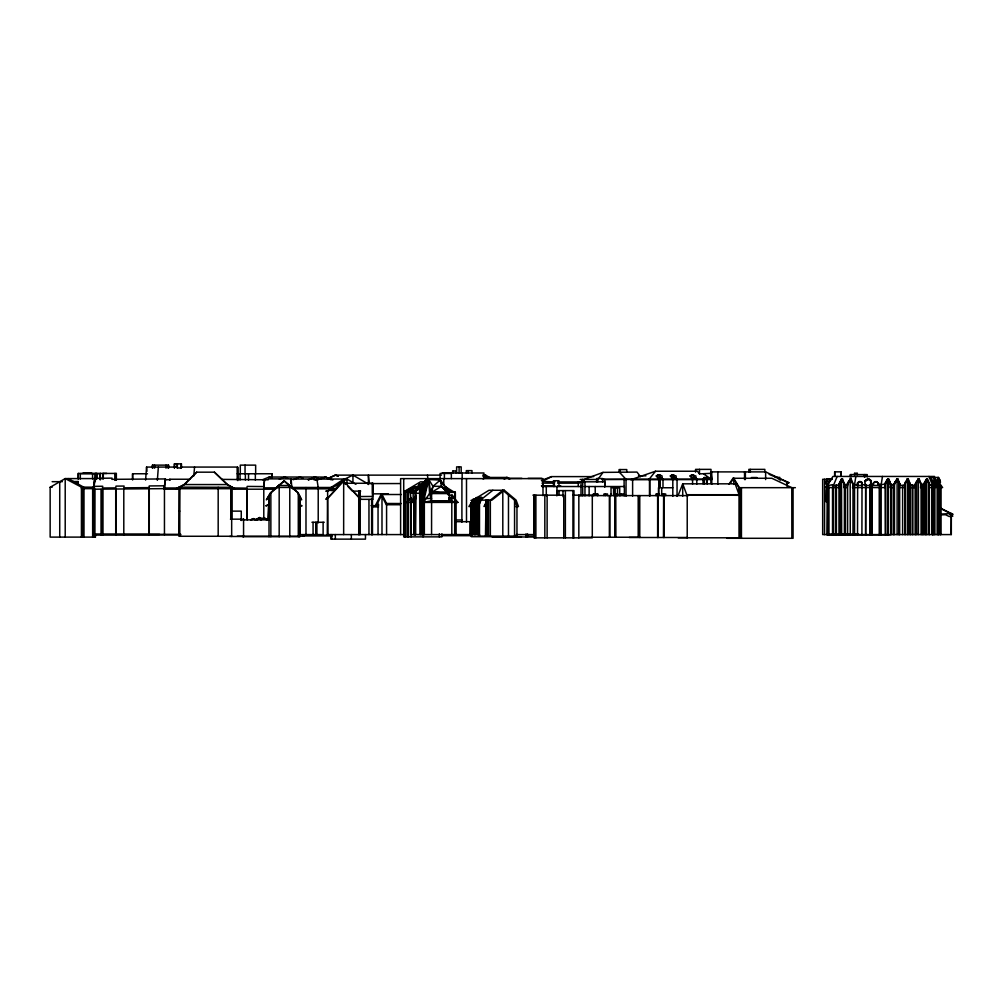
<?xml version="1.0" encoding="UTF-8"?>
<svg xmlns="http://www.w3.org/2000/svg" width="1003" height="1003" viewBox="0 0 1003 1003"><rect width="100%" height="100%" fill="white"/><g stroke="black" fill="none" stroke-linecap="round" stroke-linejoin="round"><path stroke-width="1.5" d="M407.494 492.172L408.785 492.185L424.269 481.829L420.508 481.829L403.72 491.834L407.494 492.172L407.494 536.868L407.494 492.172L416.659 486.706L408.246 491.094L408.246 492.185M415.317 534.586L415.317 493.263L419.58 484.136L424.194 493.263L423.416 502.403L431.603 500.785L449.319 500.785L457.832 502.403L452.102 495.118L448.416 495.269M421.122 534.586L421.122 493.263L422.551 493.263M455.299 500.209L455.299 492.398L445.595 490.442L441.508 486.317L440.279 480.073L426.488 479.384L419.643 487.445M456.628 472.99L456.628 466.871L461.179 466.871L461.179 472.99M459.098 472.99L459.098 466.871M474.707 534.586L474.707 500.459L474.356 499.481L472.902 499.456L472.551 534.586M485.49 536.166L485.979 500.121L485.979 536.166M582.317 482.518L582.317 479.459L582.317 482.28M619.077 472.488L619.077 469.567L626.775 469.567L626.775 472.25M662.983 487.195L662.983 479.171L662.093 478.017L657.868 478.017L659.974 478.017L659.974 475.033L657.667 475.033L656.275 475.974L659.046 479.547M372.614 493.489L372.777 483.27L344.806 483.27M237.322 480.073L237.548 467.072L180.615 467.072M831.813 478.995L827.199 478.995L825.845 483.985L828.478 483.985L825.845 487.571M825.845 501.713L826.472 489.314L826.861 501.713M145.598 480.073L146.563 467.072L177.531 467.072M157.346 480.349L158.361 467.072M181.179 467.072L181.104 467.962L177.243 467.962L177.406 463.862M290.807 482.957L291.121 478.87L268.353 478.87L268.202 479.798L221.676 479.384M193.792 475.974L194.557 467.072M264.504 479.798L263.676 489.201L264.491 480.023M95.461 533.985L95.461 537.106L50.15 537.106L50.15 487.27L65.208 478.581L94.671 478.581L93.843 488.649L81.431 488.649M94.934 481.453L94.671 478.581L93.843 487.195L81.431 487.145L65.208 478.581L65.208 537.106M93.931 488.085L93.818 489.201L164.041 488.649L165.445 478.932L111.86 479.334L112.073 478.13L95.072 478.343L93.931 488.085L94.746 486.342L102.72 486.254L102.507 488.01L115.721 487.897L116.022 486.116L124.096 486.054L123.795 487.834L148.883 487.621L149.271 485.941L164.454 485.803L164.454 534.837M481.139 500.121L478.067 506.565L476.362 506.565L479.296 500.121L481.741 497.4L479.848 497.4L474.143 500.459M431.566 534.586L431.603 493.576L432.983 486.317L428.657 479.384L421.21 488.524L428.657 479.384L430.626 491.997L423.416 502.403L421.31 501.362L419.944 502.403L457.832 502.403L455.299 501.099M165.445 480.562L165.445 478.932L164.291 489.201L179.612 489.201M470.959 504.007L471.084 503.08L472.551 503.218M169.82 479.233L169.82 480.136L169.82 479.233L189.63 479.233M935.323 482.744L934.821 477.741L930.445 477.741L935.323 487.571L928.941 487.571L929.518 483.985L927.599 478.995L926.571 478.995L923.587 483.985L923.587 487.571L920.553 487.571L921.13 483.985L919.212 478.995L918.184 478.995L915.212 483.985L919.212 478.995M933.994 477.466L938.52 477.466L939.021 482.468L936.112 482.468L939.021 487.571L936.777 487.571L934.031 482.744M934.144 477.741L933.429 482.744L933.429 534.586M937.88 477.466L937.166 482.468L937.166 534.586M880.722 487.571L882.477 476.45M854.067 487.571L855.847 476.45M839.11 483.985L841.517 478.995L842.545 478.995L839.11 483.985L838.546 487.571L825.682 487.571L832.941 476.45L934.595 476.45M842.545 478.995L844.463 483.985L843.887 487.571L847.184 487.571L847.761 483.985L850.268 478.995L851.196 478.995L853.114 483.985L852.537 487.571L884.659 487.571C885.285 483.559 887.981 473.303 890.564 484.06L890.564 534.586M860.311 481.578L862.066 482.782L861.64 485.49L857.402 485.49L857.828 482.782L859.972 481.578M867.495 479.296L865.05 481.064L864.862 485.49L870.642 485.49L871.168 481.064L868.999 479.296M873.437 485.49C871.895 480.675 879.869 480.487 877.675 485.49L873.437 485.49L873.437 482.782L875.393 481.578M877.675 485.49L878.114 482.782L876.346 481.578M899.666 534.586L899.666 483.985L897.108 478.995L894.475 483.985L893.936 487.571L890 487.571L890.564 484.06L888.658 478.995L887.63 478.995L884.659 483.985L888.658 478.995M897.936 478.995L893.936 483.985L896.908 478.995L897.936 478.995L899.854 483.985L899.277 487.571L904.292 487.571L904.856 483.985L908.292 478.995L907.264 478.995L904.856 483.985M908.292 478.995L910.21 483.985L909.633 487.571L915.212 487.571L915.777 483.985L918.409 478.995L921.105 483.985L921.105 534.586M865.589 534.8L865.689 484.236L865.689 534.8M871.87 534.8L871.971 484.148L871.971 534.8M932.376 484.737L932.376 534.586L932.276 485.226L933.429 484.236M423.416 502.403L428.657 479.384L421.11 489.138M421.31 501.362L424.194 494.943L428.657 479.384L421.335 489.075M827.5 534.875L828.027 478.995M477.817 534.586L477.817 500.459L477.466 499.494L476.011 499.469L475.66 534.586M838.972 534.875L838.972 483.985L841.655 478.995L844.388 483.985L844.388 534.875M678.178 495.332L682.717 483.822L735.161 483.822L739.098 494.717L686.729 494.717L682.717 483.822L682.717 496.159M827.199 478.995L825.883 481.904M832.565 487.571L837.154 476.45M432.983 486.317L441.508 486.317L446.348 491.708L448.491 490.517L440.279 480.073L432.983 486.317L430.626 491.997L447.752 491.997L449.319 493.576L449.319 500.785L452.102 495.118L453.381 497.513M414.778 502.403L415.154 501.575M470.959 506.565L472.701 502.904M476.061 500.459L473.165 506.565L474.143 506.565L475.886 502.904M477.365 506.565L480.424 500.121L492.862 490.266M487.195 500.121L484.123 506.565L487.119 501.324M423.467 493.263L423.391 490.204L428.657 479.384L429.61 493.576L431.603 500.785L457.832 502.403M386.581 534.586L386.581 503.481L381.993 494.517L378.043 502.252L378.043 534.586M401.401 494.517L381.052 494.517L375.799 504.735L378.683 504.735M865.313 480.6L866.09 480.6L864.862 481.565M924.001 534.586L924.001 483.985L926.772 478.995L929.342 483.985L929.342 534.586M420.633 487.859L422.953 486.204L426.488 479.384L420.056 487.207M853.001 534.875L853.001 483.985L850.268 478.995L847.184 483.985L851.196 478.995M904.781 534.586L904.781 483.985L907.452 478.995L910.11 483.985M279.661 484.574L270.296 492.949L266.384 499.87L270.898 492.949L279.173 485.477L289.779 485.552L298.317 492.949L287.986 484.436M269.017 536.705L269.017 496.197L270.86 492.949L270.86 536.705M423.203 484.625L426.488 479.384L420.107 487.207L419.58 484.136L415.041 493.263L424.194 493.263M827.901 485.189L826.359 487.571L828.089 485.101M421.448 490.743L428.657 479.384L423.868 493.777L424.194 494.943M739.387 495.357L739.387 487.684L733.795 478.268L730.41 483.07M826.171 487.571L827.713 485.189M421.799 489.853L428.657 479.384L421.924 488.988M828.165 483.985L831.487 478.995M728.968 484.148L733.017 478.268L771.846 478.268L791.868 487.684M857.402 485.49L857.402 482.782L859.358 481.578M640.478 476.726L637.005 472.074L603.004 472.388L597.913 479.459L580.185 479.459M415.643 496.397L411.268 502.403L410.352 492.786L417.499 488.687M415.844 496.347L411.268 502.403L415.041 500.961L415.317 502.403L406.917 502.403L410.841 497.801M893.234 534.586L893.234 484.813L894.475 484.173M415.718 495.996L411.268 502.403L415.881 497.112M648.891 479.547L655.523 471.234L697.398 471.234L699.467 473.905L711.002 473.328L711.854 479.547L630.711 479.735L655.523 471.234M420.019 487.42L426.488 479.384L421.21 486.204L422.953 486.204M406.917 502.403L410.716 498.127L406.917 502.403L410.352 499.206L413.173 499.206L413.173 492.786L418.301 489.514M476.099 500.121L478.556 497.4L470.959 500.459L479.258 500.459M327.994 497.062L325.9 499.331L328.081 497.2M334.275 490.279L342.662 481.227L343.678 481.227L360.804 499.331M334.638 489.903L342.675 481.227L345.671 484.411M336.532 488.674L326.1 491.131L336.532 488.674L326.639 499.331L343.678 481.227L343.653 534.586M196.651 472.175L184.101 484.562L176.152 488.699L234.94 488.699L227.531 484.562L214.416 472.175L196.651 472.175L184.439 484.562L176.704 488.699M291.973 487.433L284.275 480.826L277.029 487.433L332.871 487.496L346.975 479.045L355.94 484.324M415.718 492.786L410.352 492.786L414.828 491.997L418.013 489.1M276.439 487.433L284.275 480.826M431.566 498.403L422.551 498.591M476.362 500.459L479.848 497.4M473.165 500.459L476.889 497.4M515.479 506.565L518.488 506.565L516.094 500.121L504.359 490.266L491.909 500.121L478.067 500.121M477.817 503.506L478.782 503.569L478.782 536.166L516.959 536.166L516.959 506.565L514.564 500.121L502.804 490.266L490.342 500.121L490.342 536.166M455.299 499.644L455.299 492.398L447.188 492.398L447.752 491.997L441.508 486.317L429.61 493.576L449.319 493.576L448.128 494.203L445.595 490.442M672.812 496.372L672.812 479.171L670.343 475.974L671.722 475.033L676.147 475.974L676.147 479.547M692.571 484.136L692.571 479.171L690.089 475.974L691.481 475.033L695.906 475.974L695.906 479.547M329.059 488.837L343.879 479.045M479.534 498.767L481.741 497.4M256.643 519.867L259.376 517.611L262.122 519.153L259.739 517.611L257.081 519.867M910.31 534.586L910.31 485.276L912.228 484.737L912.868 485.602L915.689 484.599M256.643 519.153L259.376 517.611L261.959 519.153M482.97 478.882L485.577 477.453L507.242 477.453L509.925 478.882M503.932 478.882L506.553 477.453L509.261 478.895M504.622 478.882L507.242 477.453M868.485 479.296L866.04 479.848M231.668 536.266L179.161 536.266L179.399 487.007L179.399 536.266M482.995 476.5L485.602 475.134L490.893 478.143M542.723 481.177L551.587 476.613L593.688 476.613M268.34 504.672L265.782 505.938L269.13 504.597M251.001 519.867L253.822 518.639L255.765 519.867M251.001 519.579L253.822 518.639M343.54 479.672L352.943 475.134L368.264 484.035M327.442 478.882L335.491 475.134L338.287 476.061M328.194 478.306L335.278 475.134L441.47 475.134M656.275 475.974L659.974 475.033L662.093 475.974L662.093 479.547M670.343 475.974L674.041 475.033L674.041 478.017L671.922 478.017L676.147 478.017L677.05 479.171L677.05 496.372M690.089 475.974L693.788 475.033L693.788 478.017L691.669 478.017L695.906 478.017L697.098 479.547M899.666 485.151L902.6 485.477L904.781 484.512M308.385 479.948L315.067 477.039L325.762 477.127L332.808 479.998M262.498 479.735L269.168 477.039L315.067 477.039L317.851 478.18M279.336 479.183L284.714 477.039L287.61 478.205M308.385 479.722L315.067 477.039M293.202 479.722L299.922 477.027L302.831 478.205M541.419 480.462L551.587 476.613M603.004 472.388L584.047 479.459L584.047 482.518M827.45 484.85L827.475 485.615L832.891 484.662L832.528 485.64L833.418 485.791L838.972 484.863M359.074 497.638L359.149 534.586M317.249 479.885L325.762 477.127L330.902 479.722M315.807 480.136L325.762 477.127M327.605 490.843L327.981 534.586M787.117 481.992L787.117 486.668M879.242 534.8L879.242 483.947L881.173 484.737L885.248 483.96M414.126 497.714L416.107 498.604M940.638 508.208L952.775 514.238L949.904 514.577L952.85 516.081L949.227 516.507L945.478 514.715L941.654 514.852M447.188 492.398L453.419 491.708L455.299 492.398M844.388 484.462L845.454 484.938L845.454 534.875M940.902 514.063L951.32 513.561L951.32 534.586L822.673 534.586L822.673 479.296L832.302 479.296M711.754 478.832L706.802 478.744L706.802 483.396M50.15 487.27L52.156 487.245M845.454 484.938L847.623 484.863M853.001 484.7L857.527 484.662L857.653 483.872L857.527 534.8M887.63 478.995L890 484.06L893.234 484.813M179.161 487.132L231.668 487.32L231.668 536.48M327.505 497.814L327.291 534.586L405.087 534.586M633.394 479.221L602.026 479.421L633.169 479.459M704.545 483.935L704.244 479.183L632.617 479.095L632.617 496.046M707.178 483.91L707.178 477.541L703.868 477.541L703.868 478.544L704.482 479.334L707.178 479.296L706.664 477.541M448.692 498.403L454.685 498.391L454.685 534.586M775.206 477.428L779.77 477.39L780.146 480.424M165.57 479.71L169.758 479.697M288.877 485.979L291.697 485.966M400.373 483.559L369.28 483.596L368.389 475.134L368.389 484.524M263.789 487.872L277.154 487.834M152.506 465.129L152.506 468.2L152.443 465.129L168.604 465.129L168.604 468.012M786.39 482.744L788.885 482.744L765.628 471.899L710.713 471.899L710.713 479.597M83.124 472.965L91.361 472.965M442.11 472.99L483.922 472.99L483.922 478.619M451.35 473.454L440.091 473.454L440.091 478.619M98.745 473.667L80.315 473.667L80.315 479.008M132.622 473.767L132.622 479.986L132.534 473.767L147.479 473.767M237.235 473.767L272.189 473.767L272.189 477.566M482.706 475.134L485.602 475.134L485.602 478.243M638.497 475.823L645.945 475.823M751.423 477.541L756.977 477.541M508.22 478.343L521.886 478.343M528.054 478.343L541.708 478.343M99.648 478.619L101.942 478.619M866.981 479.384L869.501 479.384M866.492 479.572L867.445 479.572M868.009 479.296L869.965 479.572M869.012 479.572L870.366 479.848M865.639 480.186L866.492 480.186M869.463 479.848L870.717 480.186M939.322 480.374L940.162 480.374L940.475 482.468M869.864 480.186L870.98 480.6M935.623 480.663L936.463 480.663L936.777 482.744L932.577 482.744M865.05 481.064L865.752 481.064M870.203 480.6L871.168 481.064M52.143 481.678L62.336 481.678M858.693 481.716L860.95 481.716M870.466 481.064L871.268 481.565M874.729 481.716L876.986 481.716M839.636 481.904L842.758 481.904L844.463 483.985M848.287 481.904L851.409 481.904L853.114 483.985M859.684 481.578L861.238 481.854M895.027 481.904L898.149 481.904L899.854 483.985M905.383 481.904L908.505 481.904L910.21 483.985M916.303 481.904L919.425 481.904L921.13 483.985M924.691 481.904L927.813 481.904L929.518 483.985M860.662 481.854L861.502 482.029M860.95 482.029L861.727 482.255M861.213 482.255L861.916 482.506M861.439 482.506L862.066 482.782M77.946 484.01L78.284 481.528L73.219 481.528L77.946 484.01L77.946 481.528M184.101 484.562L227.531 484.562M541.432 485.828L554.784 485.828M557.756 485.828L560.727 485.828M541.833 486.53L582.906 486.53M584.962 486.53L624.38 486.53L624.38 495.858M231.217 519.366L231.217 486.856L231.668 487.32M939.786 487.571L942.607 487.571L938.156 481.39M672.812 487.759L658.482 487.759L658.482 495.607M795.379 487.684L738.998 487.684L733.017 478.268M164.454 487.997L180.64 487.985M292.851 488.837L330.639 488.837L332.871 487.496L332.871 490.58M230.903 489.201L275.587 489.201M504.359 490.266L489 490.266L472.977 500.121L468.877 506.565L471.799 506.565M360.666 491.131L352.379 491.131L348.054 486.631M412.546 491.997L414.828 491.997M372.865 493.84L388.286 493.84M659.535 493.965L655.987 493.965L655.987 495.607M532.944 495.181L563.749 495.181L563.749 537.846M572.788 495.181L592.297 495.181L592.297 537.846L534.022 537.846L534.022 495.181M739.575 495.332L686.729 494.717M578.969 495.607L688.547 495.607M360.227 496.535L372.477 496.435L372.226 483.27M400.398 504.735L386.305 504.735L381.052 494.517M371.085 505.65L378.57 505.65M372.351 506.891L378.57 506.891M179.036 511.129L179.725 511.129M231.129 511.129L241.259 511.129L241.259 520.519M230.452 519.165L243.641 519.165M257.081 519.153L266.622 519.153L266.622 519.867M252.932 518.639L255.765 519.579M240.67 519.867L269.017 519.867M455.186 519.968L462.132 519.968M455.262 521.673L469.88 521.673L469.88 534.887L450.736 534.887M311.946 522.287L324.232 522.287M95.197 534.323L180.741 534.323M827.688 534.185L858.593 534.185M94.696 534.423L159.653 534.423M298.907 534.586L323.116 534.586L323.116 522.287M479.61 534.586L410.891 534.586L410.891 501.976M516.257 534.586L533.985 534.586M93.931 534.837L180.741 534.975M827.212 534.875L889.573 534.8M313.4 535.188L332.194 535.188M441.821 535.69L471.673 535.69M302.994 535.941L332.118 535.941M237.297 536.179L304.059 536.179M528.155 536.279L534.398 536.279M229.687 536.48L243.566 536.48M242.576 536.705L299.985 536.705L299.985 496.472L299.458 536.705M521.447 536.693L471.26 536.693L471.31 503.142M492.185 536.994L534.298 536.994M580.449 537.232L639.764 537.232M629.182 537.495L687.218 537.495M678.178 537.796L739.575 537.796M727.112 538.298L793.072 538.298L793.072 487.684M778.228 478.92L779.958 478.92M554.872 481.929L542.209 481.427M557.931 481.929L579.32 481.941M542.021 483.133L554.433 483.145M557.543 483.145L579.258 483.158M386.581 503.481L401.225 503.531M268.541 504.885L267.926 519.805M231.166 487.947L246.826 488.135L247.202 486.417L263.789 486.568L263.789 518.288M885.749 481.904L888.871 481.954M934.896 484.261L937.166 484.299M478.782 503.569L479.497 503.581M865.589 484.8L861.916 484.712L862.016 483.897L861.916 534.8M938.632 484.324L940.413 485.063L940.413 534.586M871.87 484.7L869.789 484.637L869.789 534.8M921.105 484.136L924.001 485.026M475.66 503.393L474.707 503.33L474.707 500.459M929.342 485.026L932.276 485.226M415.568 491.006L411.067 490.655L408.509 492.185L408.509 536.868M408.785 492.185L413.374 492.536M432.306 491.997L449.319 493.576M951.32 513.523L951.145 534.586M269.017 496.197L268.553 519.805M950.882 513.762L952.775 514.238M691.481 475.033L694.327 475.974M671.722 475.033L674.568 475.974M657.667 475.033L660.513 475.974M335.278 475.134L338.061 476.061M269.168 477.039L272.051 478.218M769.113 474.306L788.885 482.744M299.27 504.597L302.041 505.938L298.806 504.685M940.15 508.295L949.54 513.072M266.622 519.153L263.852 517.611L261.081 519.867M68.279 478.581L83.75 487.207L83.75 537.106M234.363 488.699L227.179 484.562L214.416 472.175M262.397 519.153L259.739 517.611L257.257 519.867M448.491 490.517L444.793 487.295L446.31 487.295L448.491 490.517L441.508 486.317L443.276 488.524M826.535 487.571L827.6 488.21M703.592 473.905L711.854 479.547M283.887 480.826L290.306 486.493M352.918 491.131L360.666 499.331M619.553 472.388L626.035 479.346L626.035 496.234M930.445 477.741L932.238 480.236M441.057 482.894L440.279 480.073L443.288 484.888M938.294 483.734L940.475 487.571M938.52 477.466L940.162 480.374M934.821 477.741L936.463 480.663M297.715 492.949L301.652 499.87L298.292 492.949L298.292 536.705M447.325 489.502L446.31 487.295L453.419 491.708L446.348 491.708L447.752 491.997L448.128 494.203M926.571 478.995L927.813 481.904M918.184 478.995L919.425 481.904M907.264 478.995L908.505 481.904M896.908 478.995L898.149 481.904M851.409 481.904L850.168 478.995L850.268 534.875M842.758 481.904L841.517 478.995L841.655 534.875M928.954 476.45L933.542 487.571M423.191 493.263L419.58 484.136L419.944 534.586M440.279 480.073L441.37 482.982M448.717 498.027L449.319 500.785M421.31 493.263L419.58 484.136L423.868 493.777L423.391 490.204M314.014 479.045L314.14 479.885L317.011 479.898L318.415 488.837M95.072 478.343L95.398 481.139M427.466 475.134L427.905 479.321M146.563 467.072L146.927 471.41M291.835 487.746L291.121 478.87L291.121 483.546M290.945 483.296L290.644 479.045L346.975 479.045L346.975 483.734M237.811 480.613L237.548 467.072L237.611 479.547M360.14 491.131L360.278 499.331L373.028 499.331L372.777 483.27M940.902 486.731L940.902 534.586M939.961 484.361L939.961 534.586M938.632 534.586L938.394 480.926L938.394 534.586M937.88 482.092L937.88 534.586M934.896 482.744L934.896 534.586M934.144 482.355L934.144 534.586M932.815 486.43L932.815 534.586M932.527 487.27L932.527 534.586M929.117 483.396L929.117 534.586M926.772 478.995L926.772 534.586M925.97 480.537L925.97 534.586M925.468 481.164L925.468 534.586M922.936 484.963L922.936 534.586M922.121 484.173L922.121 534.586M918.409 478.995L918.409 534.586M916.729 482.18L916.729 534.586M915.689 483.985L915.689 534.586M915.2 484.875L915.2 534.586M912.868 485.602L912.868 534.586M912.228 484.737L912.228 534.586M910.022 483.772L910.11 534.586M908.166 480.299L908.166 534.586M907.452 478.995L907.452 534.586M905.358 482.957L905.358 534.586M902.6 485.477L902.6 534.586M899.152 483.032L899.152 534.586M898.838 482.18L898.838 534.586M897.108 478.995L897.108 534.586M894.475 483.985L894.475 534.586M893.736 484.161L893.736 534.586M891.216 484.863L891.216 534.586M890.789 484.085L890.789 534.586M888.094 480.926L888.094 534.586M887.881 478.995L887.881 534.586M885.825 482.807L885.825 534.586M885.11 483.91L885.248 534.586M881.173 484.737L881.173 534.8M879.97 484.625L879.97 534.8M870.642 481.565L870.642 485.49M869.902 487.082L869.902 534.8M867.231 476.939L867.231 474.582L850.168 474.582L850.168 476.939M865.062 474.582L865.062 476.939M864.335 474.582L864.335 476.939M861.64 482.782L861.64 485.49M857.339 474.582L857.339 473.303L854.493 473.303L854.493 474.582M857.063 473.303L857.063 474.582M854.782 473.303L854.782 474.582M854.543 484.65L854.543 534.875M851.221 474.582L851.221 476.939M847.623 483.985L847.623 534.875M845.253 484.424L845.253 534.875M841.241 476.325L841.241 471.849L834.621 471.849L834.621 476.325M841.191 481.164L841.191 534.875M841.091 471.849L841.091 476.325M840.175 481.553L840.175 534.875M839.887 482.28L839.887 534.875M836.414 485.026L836.414 534.875M835.524 485.352L835.524 534.875M834.772 471.849L834.772 476.325M833.343 485.678L833.418 534.875M832.891 487.709L832.891 534.875M832.528 487.182L832.528 534.875M828.741 486.543L828.741 534.875M828.478 486.906L828.478 534.875M827.951 483.847L827.901 534.875M827.638 483.822L827.625 534.875M827.212 483.835L827.249 534.875M824.579 479.296L824.554 534.586M791.781 487.684L791.856 538.298M765.628 471.899L765.628 479.597M764.85 471.899L764.85 469.366L748.852 469.366L748.852 471.899M750.307 469.366L750.307 471.899M745.379 471.899L745.379 479.597M744.539 471.899L744.539 479.597M741.443 487.684L741.443 538.298M740.891 487.684L740.891 538.298M740.302 487.684L740.302 538.298M739.988 487.684L739.988 538.298M739.575 487.684L739.575 538.298M739.198 487.684L739.198 538.298M733.795 478.268L733.795 484.424M717.872 471.899L717.872 484.223M711.754 471.899L711.791 484.223M710.851 483.509L711.002 469.366L695.568 469.366L695.568 472.137M704.482 477.541L704.482 479.334M704.244 479.183L704.244 483.797M703.015 479.171L703.015 483.785M699.467 469.366L699.467 473.905M696.797 479.171L696.797 484.136M691.669 475.974L691.681 479.547M687.218 495.332L687.218 537.796M671.922 475.974L671.922 479.547M665.679 495.607L665.679 493.965L662.732 493.965L662.732 495.607M664.187 495.607L664.187 537.495M663.622 493.965L663.485 537.495M661.704 487.759L661.704 495.607M660.237 479.547L660.237 487.195M658.758 479.171L658.758 494.567M658.118 495.607L658.118 537.495M657.855 475.974L657.868 479.547M657.629 495.607L657.629 537.495M657.278 493.965L657.278 495.607M649.844 479.158L649.844 496.096M649.48 478.82L649.48 495.858M639.764 495.607L639.764 537.495M639.024 495.607L639.024 537.232M638.196 495.607L638.196 537.232M624.104 479.309L624.104 486.982M623.214 495.607L623.214 493.965L619.829 493.965L619.829 495.607M620.719 493.965L620.719 495.607M620.28 469.567L620.28 472.375M619.691 495.607L619.691 487.759L611.028 487.759L611.028 495.607M617.773 495.607L617.773 493.965L614.701 493.965L614.701 495.607M617.509 495.607L617.509 487.308L614.149 487.759M615.817 537.232L615.704 493.965M615.315 495.607L615.315 537.232M614.927 487.308L615.077 537.232M614.5 487.759L614.5 495.607M613.573 487.759L613.573 495.607M610.752 493.965L610.752 495.607M609.899 495.607L609.899 537.232M609.36 495.607L609.36 537.232M607.492 495.607L607.492 493.965L603.956 493.965L603.956 495.607M605.423 493.965L605.423 495.607M604.859 486.53L604.859 481.829L578.267 481.829L578.267 486.53M604.759 479.396L604.759 487.069M602.64 481.829L602.64 478.531L596.609 478.531L596.609 481.829M597.826 478.531L597.826 481.829M597.938 495.607L597.938 493.965L593.237 493.965L593.237 495.607M597.337 493.965L597.337 495.607M595.218 486.53L595.218 494.303M593.839 493.965L593.839 495.607M589.125 486.53L589.125 495.858M584.962 481.829L584.962 495.858M582.705 481.829L582.705 495.833M581 481.829L581 495.858M578.831 495.181L578.831 537.846M573.979 495.181L573.979 490.605L557.442 490.605L557.442 495.181M573.816 495.181L573.816 537.846M572.939 490.605L572.939 537.846M565.366 490.605L565.366 537.846M562.971 490.605L562.971 496.698M558.959 486.53L558.959 480.725L553.443 480.725L553.443 486.53M559.072 490.605L559.072 495.181M556.966 486.53L556.841 495.858M554.32 480.725L554.32 486.53M547.124 495.181L547.124 537.846M546.284 486.53L546.284 495.858M544.83 495.181L544.83 537.846M542.987 495.72L542.987 478.619L400.611 478.619L400.611 534.586M542.661 483.471L542.661 486.568M535.89 495.181L535.89 537.846M534.373 495.181L534.373 537.846M527.565 533.897L527.565 536.994M526.036 533.897L526.036 536.994M514.564 500.121L514.564 536.166M508.471 495.006L508.471 536.166M502.804 490.266L502.804 536.166M488.586 500.121L488.586 536.166M487.521 500.121L487.521 536.166M479.497 500.121L479.497 536.166M477.466 499.494L477.466 534.586M476.011 499.469L476.011 534.586M474.356 499.481L474.356 534.586M472.902 499.456L472.902 534.586M471.974 472.99L471.974 470.633L466.307 470.633L466.307 472.99M471.084 503.08L470.959 534.586M468.276 470.633L468.276 472.99M466.495 478.619L466.495 522.149M462.17 472.99L462.17 479.146M461.907 478.619L461.907 522.149M456.102 501.036L456.102 534.887M455.889 472.99L455.889 470.946L452.654 470.946L452.654 472.99M455.099 492.398L455.099 500.209M453.356 470.946L453.356 472.99M451.814 498.403L451.814 534.586M451.35 472.99L451.35 478.619M444.404 473.454L444.404 478.619M443.777 478.619L443.777 484.838M441.897 533.797L441.897 536.868L403.72 536.868L403.72 478.619M439.327 533.784L439.327 536.868M424.344 498.278L424.344 534.586M423.993 501.726L423.993 534.586M423.053 533.746L423.053 536.868M422.464 493L422.551 534.586M421.247 492.924L421.247 534.586M421.122 493.263L420.708 534.586M415.618 534.586L415.618 492.122L415.154 534.586M415.004 501.726L415.004 534.586M414.903 502.215L414.778 534.586M414.126 502.327L414.126 534.586M413.938 502.327L413.938 534.586M411.067 501.437L411.067 536.868M409.287 492.185L409.287 491.106L405.876 491.069L405.876 492.185M406.955 492.185L406.955 491.081L414.327 486.681L404.435 491.934L404.435 536.868M405.525 491.984L405.525 536.868M404.723 491.984L404.723 536.868M381.993 494.517L381.993 534.586M372.477 499.494L372.477 534.586M372.188 498.717L372.176 534.586M371.762 498.817L371.762 534.586M371.637 498.253L371.637 534.586M368.966 499.569L368.966 534.586M365.468 534.549L365.468 539.138L330.789 539.138L330.789 534.561M360.227 491.131L360.227 534.586M359.074 491.131L359.074 534.586M358.735 491.131L358.735 534.586M352.943 475.134L352.943 482.957M351.338 534.549L351.338 539.138M335.341 534.561L335.341 539.138M332.068 487.471L332.068 490.542M331.742 534.561L331.742 539.138M331.203 487.433L331.203 490.517M331.003 487.546L331.003 490.617M318.214 487.546L318.214 522.889M316.91 522.287L316.91 534.586M315.744 522.287L315.744 534.586M313.061 522.287L313.061 534.586M305.99 487.546L305.99 534.586M291.246 480.487L291.246 483.596M289.779 485.552L289.779 536.705M279.173 485.477L279.173 536.705M271.75 473.767L271.75 477.566M266.434 519.867L263.852 517.611L261.269 519.867M256.806 519.153L256.806 519.867M255.652 473.767L255.652 465.129L240.294 465.129L240.294 473.767M255.351 473.767L255.351 480.111M255.314 519.867L253.37 518.639L251.427 519.867M248.531 473.767L248.531 480.111M247.202 489.451L247.202 519.83M246.826 489.69L246.826 519.391M245.371 473.767L245.371 479.986M245.045 465.129L245.045 473.767M243.566 519.165L243.566 536.705M240.068 473.767L240.068 479.986M231.655 486.869L231.655 519.291M231.304 486.869L231.304 519.291M218.178 487.32L218.178 536.266M181.468 467.737L181.468 463.862L174.334 463.862L174.334 468.037M181.104 463.862L181.104 467.962M179.65 487.119L179.662 536.266M177.243 463.862L177.243 467.962M174.535 463.862L174.535 467.737M166.022 465.129L166.022 468.2M154.612 465.129L154.612 468.2M152.694 465.129L152.694 468.012M149.271 487.471L149.271 534.837M148.883 487.621L148.883 534.837M123.795 489.401L123.795 534.837M116.348 480.299L116.348 473.429L78.184 473.429L78.184 478.932M116.009 473.429L116.009 480.299M116.022 489.163L116.022 534.837M115.721 489.464L115.721 534.837M114.818 473.429L114.818 480.349M106.769 473.429L103.723 473.429M103.296 473.429L103.296 478.932M102.807 473.429L102.807 478.932M102.72 489.288L102.72 534.837M102.507 489.564L102.507 534.837M101.04 489.401L101.04 534.837M100.325 473.429L100.325 479.685M100.15 473.429L100.15 479.685M96.739 473.429L96.739 478.932M96.551 473.429L96.551 478.932M96.401 473.667L96.401 479.008M95.699 473.667L95.699 479.008M95.523 473.429L95.523 478.932M95.16 473.429L95.072 481.402M94.671 478.581L94.671 481.653M94.746 489.464L94.671 537.106M94.495 488.072L94.495 534.837M93.931 486.116L93.843 537.106M93.68 488.649L93.68 537.106M92.74 487.195L92.74 537.106M92.577 473.429L92.577 478.932M92.665 488.649L92.665 537.106M83.487 487.17L83.487 537.106M81.795 487.157L81.795 537.106M81.431 487.145L81.431 537.106M78.384 473.429L78.384 478.932M59.729 481.741L59.729 537.106M827.513 478.995L826.209 481.904L827.513 478.995M168.366 468.2L168.366 465.129L168.278 468.2"/></g></svg>
